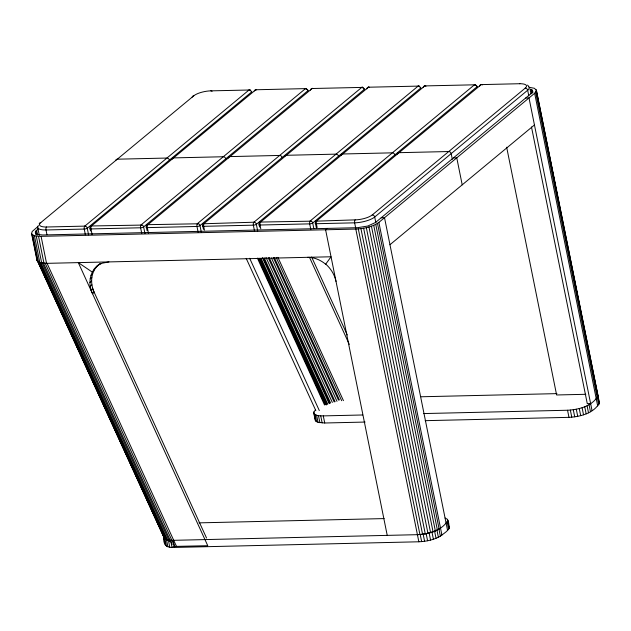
<?xml version="1.0" encoding="UTF-8"?>
<svg xmlns="http://www.w3.org/2000/svg" width="631" height="631" viewBox="0 0 631 631"><rect width="100%" height="100%" fill="white"/><g stroke="black" fill="none" stroke-linecap="round" stroke-linejoin="round"><path stroke-width="0.95" d="M98.018 265.351C90.572 272.111 90.115 283.698 94.216 292.374L92.552 293.754C87.252 283.335 90.099 269.185 100.715 263.348L96.362 266.724M307.565 257.322C314.206 257.251 320.611 259.996 325.643 264.223L331.054 256.778L46.544 263.356C43.389 263.143 38.791 263.719 36.992 260.5L31.55 233.494L32.213 231.467L37.836 226.616M38.168 229.045L35.801 231.151L35.344 231.979L35.644 233.415L37.521 234.448L42.758 234.977L357.461 227.704L367.755 226.048L375.524 222.467L531.294 93.356L532.69 91.132L531.988 89.933L530.024 89.089L531.002 93.909M36.992 260.5L37.063 259.53M445.036 518.004C449.493 518.997 448.578 524.889 449.248 528.273C447.182 531.681 443.388 533.7 440.359 536.2C433.836 539.876 426.28 541.43 418.85 541.784L174.598 547.432C166.576 547.905 163.121 545.547 163.689 536.492M365.112 422.06L324.728 422.999L318.032 422.328L315.634 421.011L315.185 420.143L313.749 413.037L313.82 412.059L315.5 409.913M447.892 520.189C442.307 530.655 428.615 534.102 417.422 534.678L173.17 540.325C170.015 540.104 165.417 540.68 163.618 537.462M598.014 395.755C592.462 406.222 578.714 409.661 567.545 410.245L423.756 413.565M425.184 420.672L568.981 417.351C580.149 416.768 593.897 413.329 599.45 402.862L536.437 90.438L534.473 88.301L529.18 87.323M31.55 233.494C33.348 236.712 37.947 236.136 41.094 236.349L355.805 229.077C363.803 228.611 372.203 227.065 378.876 222.388L534.654 93.278L536.437 90.438M596.271 398.879L598.054 396.039L536.192 89.626M164.549 538.803L37.284 260.603L37.268 259.515M255.87 89.697L90.903 226.426M312.242 88.395L312.148 88.514A2.287 1.885 50.3 0 0 310.523 90.138M368.607 87.094L368.512 87.212A2.287 1.885 50.3 0 0 366.887 88.837M424.947 85.784L424.86 85.911A2.287 1.885 50.3 0 0 423.227 87.535M481.311 84.483L481.224 84.609A2.287 1.885 50.3 0 0 479.599 86.234M39.209 223.95A2.287 1.885 50.3 0 1 40.802 222.593L193.772 95.802A12.959 4.007 -11.4 0 1 210.825 90.856L249.963 89.996M251.375 91.369A2.287 0.71 -11.4 0 1 251.517 92.063L87.252 228.209A2.287 0.71 -11.4 0 1 84.246 229.077L46 229.968A15.247 4.709 -11.4 0 1 38.412 225.551M307.739 90.067A2.287 0.71 -11.4 0 1 307.881 90.754L143.623 226.908A2.287 0.71 -11.4 0 1 140.61 227.775L90.959 228.927A2.287 0.71 -11.4 0 1 89.941 228.146A2.287 1.885 50.3 0 1 91.519 225.969L141.778 225.086M94.074 269.2L95.738 267.82M93.916 270.699L92.252 272.079L78.315 262.622L207.765 545.705L174.661 546.422L45.211 263.34L38.885 262.149L165.472 538.953M90.935 275.305L92.599 273.925M90.154 278.792L91.818 277.419M89.925 282.467L91.59 281.095M90.257 286.245L91.921 284.873M91.14 290.039L92.804 288.659M363.716 88.687A2.287 0.71 -11.4 0 1 364.245 89.452L199.988 225.598A2.287 0.71 -11.4 0 1 196.975 226.474L147.323 227.625A2.287 0.71 -11.4 0 1 146.305 226.845A2.287 1.885 50.3 0 1 147.891 224.668L312.148 88.514L362.699 87.393M420.467 87.457A2.287 0.71 -11.4 0 1 420.617 88.151L256.352 224.297A2.287 0.71 -11.4 0 1 253.339 225.172L203.687 226.316A2.287 0.71 -11.4 0 1 202.669 225.543A2.287 1.885 50.3 0 1 204.255 223.358L368.512 87.212L419.063 86.092A2.287 1.081 88.7 0 0 418.172 86.068L253.907 222.215L203.474 223.76M476.815 86.155A2.287 0.71 -11.4 0 1 476.957 86.849L312.692 222.995A2.287 0.71 -11.4 0 1 309.687 223.871L260.027 225.015A2.287 0.71 -11.4 0 1 259.01 224.234A2.287 1.885 50.3 0 1 260.595 222.057L424.86 85.911L475.403 84.791M327.268 228.398L325.604 229.779L387.229 535.372M316.178 221.158L355.206 219.872A12.959 4.007 -11.4 0 0 372.258 214.926L525.229 88.143A2.287 1.885 50.3 0 1 527.674 90.225L528.817 95.912M389.966 244.718L534.449 124.962M147.275 225.125L147.891 224.668L198.142 223.784M203.639 223.824L204.255 223.358A2.287 1.081 88.7 0 0 203.687 226.316L204.452 230.11M259.98 222.522L260.595 222.057L310.846 221.181M316.344 221.221L481.224 84.609L519.471 83.726A2.287 1.081 88.7 0 1 519.881 83.568M417.414 534.678C425.42 534.212 433.812 532.667 440.493 527.989M90.738 226.363L91.519 225.969A2.287 1.081 88.7 0 0 90.959 228.927L92.102 234.614M147.102 225.062L147.891 224.668A2.287 1.081 88.7 0 0 147.323 227.625L148.466 233.304M259.814 222.459L260.595 222.057A2.287 1.081 88.7 0 0 260.027 225.015L260.792 228.808M99.051 264.72L102.096 263.23L108.926 261.912M249.923 89.902L249.071 89.973L84.814 226.119L46.56 227.002A12.959 4.007 -11.4 0 1 40.802 222.593M306.287 88.6L255.539 89.768M362.651 87.291L361.808 87.37L197.542 223.516A2.287 1.081 88.7 0 0 196.975 226.474L198.126 232.161M419.016 85.99L418.172 86.068A2.287 1.885 50.3 0 1 420.617 88.151M475.356 84.688L474.512 84.767L310.247 220.913A2.287 1.081 88.7 0 0 309.687 223.871L310.831 229.558M525.647 98.034L529.007 97.955L592.052 410.663M453.405 157.908L456.765 157.829L462.207 184.836M381.171 217.79L384.524 217.711L447.568 530.419M421.043 396.773L556.952 393.626M585.844 394.296L556.621 394.974L506.661 147.22M590.624 403.556L587.272 403.635L531.483 126.957M313.749 413.037C315.547 416.247 320.146 415.671 323.293 415.892L362.691 414.977M199.017 522.862L384.176 518.587M45.211 263.34L47.057 263.348L176.506 546.422M306.327 88.695L305.436 88.671L141.178 224.817A2.287 1.081 88.7 0 0 140.61 227.775L141.754 233.462M172.973 546.328L174.653 546.422M480.98 84.562L481.224 84.609A2.287 1.081 88.7 0 1 482.297 84.956M424.616 85.863L424.86 85.911A2.287 1.081 88.7 0 1 425.933 86.258M368.275 87.165L368.512 87.212A2.287 1.081 88.7 0 1 369.348 87.252M311.903 88.466L312.148 88.514A2.287 1.081 88.7 0 1 312.984 88.553M254.506 222.483L253.907 222.215A2.287 1.081 88.7 0 0 253.339 225.172L254.49 230.859M85.414 226.387L84.814 226.119A2.287 1.081 88.7 0 0 84.246 229.077L85.39 234.764M37.284 260.603L38.799 262.094M527.516 85.098L528.77 86.439M325.738 264.097C330.865 268.617 334.596 274.706 336.015 281.402M597.155 394.501L597.817 395.219M310.555 221.284L310.247 220.913A2.287 1.885 50.3 0 1 312.692 222.995L313.836 228.682M254.214 222.585L253.907 222.215A2.287 1.885 50.3 0 1 256.352 224.297L257.685 230.93M197.85 223.887L197.542 223.516A2.287 1.885 50.3 0 1 199.988 225.598L201.321 232.232M141.486 225.196L141.178 224.817A2.287 1.885 50.3 0 1 143.623 226.908L144.956 233.541M85.122 226.497L84.814 226.119A2.287 1.885 50.3 0 1 87.252 228.209L88.592 234.842M599 401.994L599.45 402.862M448.87 526.428L449.319 527.295M311.635 257.014L347.279 334.951M309.569 257.495L349.306 344.384M277.9 257.322L343.445 400.646M276.141 257.409L341.686 400.732M274.319 257.582L339.454 400.015M273.357 257.708L338.492 400.141M271.464 258.016L337.009 401.348M269.169 257.511L335.124 401.742M268.214 257.74L334.17 401.971M265.974 257.345L332.34 402.468M264.247 257.898L330.612 403.02M263.403 258.205L329.768 403.327M262.37 257.551L329.145 403.572M260.982 258.166L327.757 404.179M260.161 258.584L326.929 404.597M259.002 258.118L326.188 405.031M258.347 258.544L325.115 404.566M257.369 258.087L324.547 404.999M249.671 258.284L319.31 410.576M246.2 258.363L315.839 410.655M92.268 288.122L206.558 538.054M43.523 263.245L172.153 544.529M42.261 263.103L169.668 541.698M40.873 262.835L167.862 540.538M39.69 262.488L166.687 540.191M123.763 448.255L124.583 450.045M161.457 530.671L162.68 533.361M38.097 261.66L165.093 539.363M37.182 259.94L163.768 536.744M37.757 227.696L39.311 235.331M597.92 396.662L599.379 403.84M536.255 91.337L597.872 396.938M597.36 397.782L598.787 404.889M535.656 92.292L597.273 397.893M534.654 93.278L597.699 405.985M532.501 90.493L532.895 92.426M531.988 89.933L532.572 92.82M531.152 89.46L531.933 93.317M589.054 404.66L590.49 411.767M587.075 405.741L588.51 412.848M584.732 406.766L586.167 413.873M582.097 407.713L583.533 414.819M579.25 408.533L580.686 415.64M576.284 409.219L577.72 416.326M573.287 409.74L574.715 416.846M570.345 410.087L571.773 417.194M567.545 410.245L568.981 417.351M452.332 159.304L451.189 153.617A2.287 1.885 50.3 0 0 448.744 151.535L399.092 152.678A2.287 1.885 50.3 0 0 397.498 154.043M447.434 519.321L449.248 528.273M447.229 522.216L448.665 529.322M378.876 222.388L441.921 535.096M377.488 223.382L439.113 528.983M438.931 529.093L440.359 536.2M375.847 222.696L374.704 217.017A2.287 1.885 50.3 0 0 372.258 214.926M375.76 224.36L437.378 529.961M436.944 530.174L438.379 537.281M373.726 225.299L435.343 530.9M434.601 531.199L436.037 538.306M371.438 226.182L433.055 531.775M431.967 532.146L433.402 539.253M368.954 226.971L430.571 532.572M429.127 532.966L430.555 540.073M366.335 227.657L427.952 533.258M426.162 533.652L427.589 540.759M363.645 228.225L425.262 533.826M423.156 534.173L424.592 541.28M360.948 228.659L422.565 534.26M420.214 534.52L421.65 541.627M358.313 228.943L419.93 534.544M355.789 228.517L354.638 222.83A2.287 1.081 88.7 0 1 355.206 219.872M355.805 229.077L418.85 541.784M317.156 227.507L316.391 223.713A2.287 1.081 88.7 0 1 316.959 220.755A2.287 1.885 50.3 0 0 315.334 222.38M315.374 222.932L316.525 228.619M323.293 415.892L324.728 422.999M320.729 415.853L322.165 422.959M318.481 415.632L319.909 422.738M316.604 415.222L318.032 422.328M315.161 414.638L316.596 421.745M313.82 412.059L315.634 421.011M259.199 225.188L259.586 227.081M202.669 225.543L203.434 229.329M146.305 226.845L147.07 230.63M173.17 540.325L174.598 547.432M170.607 540.286L172.034 547.392M168.351 540.065L169.786 547.172M166.474 539.655L167.909 546.761M165.038 539.071L166.466 546.178M164.052 538.267L165.503 545.444M90.13 229.092L90.509 230.985M46.954 234.7L46 229.968A2.287 1.081 88.7 0 1 46.56 227.002M41.094 236.349L46.544 263.356M38.53 236.317L43.981 263.324M36.653 230.299L37.631 235.118M35.801 231.151L36.385 234.046M36.275 236.089L41.725 263.095M35.344 231.979L35.928 234.874M34.405 235.678L39.848 262.685M32.962 235.103L38.412 262.11M32 234.361L37.45 261.368M251.517 92.063A2.287 1.885 50.3 0 0 249.071 89.973A2.287 1.081 88.7 0 1 250.357 90.754M169.384 160.132A2.287 1.885 50.3 0 0 166.939 158.05L117.287 159.193A2.287 1.885 50.3 0 0 115.694 160.558M210.825 90.856A2.287 1.081 88.7 0 1 212.008 91.408M192.179 97.158A2.287 1.885 50.3 0 1 193.772 95.802M307.881 90.754A2.287 1.885 50.3 0 0 305.436 88.671A2.287 1.081 88.7 0 1 306.721 89.452M225.748 158.831A2.287 1.885 50.3 0 0 223.311 156.748L173.651 157.892A2.287 1.885 50.3 0 0 172.058 159.249M254.254 90.927A2.287 1.885 50.3 0 1 255.784 89.815A2.287 1.081 88.7 0 1 256.612 89.862M364.245 89.452A2.287 1.885 50.3 0 0 361.808 87.37A2.287 1.081 88.7 0 1 363.085 88.151M282.12 157.529A2.287 1.885 50.3 0 0 279.675 155.439L230.015 156.591A2.287 1.885 50.3 0 0 228.422 157.947M338.484 156.228A2.287 1.885 50.3 0 0 336.039 154.138L286.387 155.289A2.287 1.885 50.3 0 0 285.086 155.944M419.244 86.415A2.287 1.081 88.7 0 1 419.449 86.849M476.957 86.849A2.287 1.885 50.3 0 0 474.512 84.759A2.287 1.081 88.7 0 1 475.79 85.548M394.825 154.926A2.287 1.885 50.3 0 0 392.379 152.836L342.728 153.988A2.287 1.885 50.3 0 0 341.134 155.344M528.746 86.699A15.247 4.709 -11.4 0 1 527.674 90.225L374.704 217.017A15.247 4.709 -11.4 0 1 354.638 222.83L316.391 223.713A2.287 0.71 -11.4 0 1 315.185 223.145M519.471 83.726A12.959 4.007 -11.4 0 1 525.229 88.143"/></g></svg>
